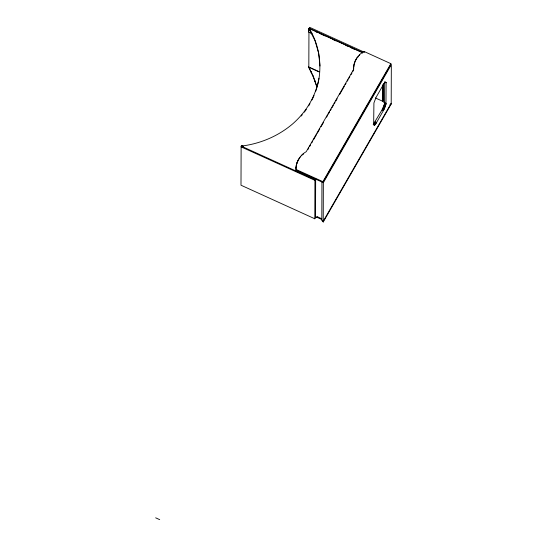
<?xml version="1.0" encoding="UTF-8"?>
<svg xmlns="http://www.w3.org/2000/svg" width="547" height="547" viewBox="0 0 547 547"><rect width="100%" height="100%" fill="white"/><g stroke="black" fill="none" stroke-linecap="round" stroke-linejoin="round"><path stroke-width="0.82" d="M323.359 182.643L391.337 64.642L391.201 103.998L323.222 222.007L323.359 182.643L295.995 170.206C295.38 162.671 299.749 155.334 306.238 151.663L353.656 69.353L352.808 71.589M243.401 146.329L241.849 145.618L241.124 146.869L240.995 185.214L314.805 218.773L315.523 217.521L315.66 179.177M241.234 146.842L241.241 146.111C260.078 143.827 278.149 136.23 292.631 123.916A91.814 81.517 0.2 0 0 318.935 78.248M295.995 170.206L295.995 169.44L322.894 181.666L322.894 182.431L390.873 64.43L390.873 63.664L363.981 51.432C357.936 54.796 353.533 61.326 353.636 68.361L353.636 67.596L353.649 69.531M296.002 167.703L296.002 168.462L296.173 165.967M296.283 166.158L296.508 164.257M296.508 165.016L297.014 162.575M297.007 163.341L297.671 160.934M297.671 161.7L298.491 159.355M299.455 157.844L298.484 160.121M300.563 157.174L300.563 156.408M301.8 155.827L301.807 155.068M303.168 154.582L303.175 153.816M362.401 52.669L309.144 28.458L308.426 29.709L308.419 31.883L312.146 33.955M308.583 66.925L313.253 76.826L316.734 86.405L313.253 76.095L308.583 66.925L319.38 71.828M308.946 31.958L308.823 67.233L318.846 71.787M309.144 28.957L309.144 28.232L362.757 52.601M311.065 72.177L311.065 71.452M313.253 76.826L313.253 76.095M315.147 81.571L315.147 80.847M314.805 218.773L314.935 180.428L315.892 178.924M317.622 217.597L317.622 216.872L315.619 216.831L315.619 217.562L317.622 217.597L321.725 219.463M321.951 182.007L321.814 220.639L323.222 221.275L391.208 103.274M353.786 65.845L353.786 66.604L354.114 64.108M354.278 64.307L354.606 62.406M355.27 60.751L354.606 63.172M356.097 59.158L356.09 59.917L357.068 57.626M358.196 56.95L358.196 56.184M359.454 55.596L359.461 54.83M362.36 53.209L362.36 52.45M363.974 52.197L363.981 51.432M375.427 97.961L382.387 101.127L382.442 85.195M382.879 84.915L382.818 100.874L383.543 99.629L383.597 83.67M383.16 84.785L383.105 99.875L382.387 101.127M383.85 102.638L383.85 101.913L382.585 100.566M374.633 125.092L373.225 124.456L382.339 109.4L384.425 104.087L384.705 82.18L386.114 82.823L385.95 104.19L384.083 109.379L376.603 122.46C376.062 123.184 374.558 126.391 373.656 124.832L373.916 102.986L375.974 97.544L383.31 84.717C383.679 83.951 385.744 80.621 386.114 82.823M308.959 28.601L309.677 27.35L364.405 52.232M307.927 149.488L308.775 148.018M309.623 146.548L310.47 145.078M311.742 142.876L312.59 141.406M313.431 139.936L316.398 134.788M317.246 133.318L319.783 128.907M321.055 126.706L323.592 122.296M326.559 117.154L327.407 115.684M328.255 114.214L329.52 112.005M330.367 110.535L331.215 109.065M332.063 107.595L333.335 105.393M334.176 103.923L335.024 102.453M335.872 100.983L337.143 98.781M339.68 94.371L344.337 86.282M345.184 84.812L346.032 83.342M347.304 81.141L348.152 79.671M349 78.2L349.841 76.73M351.112 74.529L351.96 73.059M322.894 181.666L390.873 63.664M389.977 104.436L391.201 103.998M315.892 31.753L317.438 32.458M320.521 33.859L325.144 35.958M332.849 39.466L335.933 40.868M345.957 45.422L347.495 46.119M350.579 47.521L355.208 49.627M308.426 29.709L310.744 30.755M384.678 81.831L386.086 82.474M384.63 102.672L386.038 103.308M384.609 103.075L386.018 103.711M384.541 103.547L385.95 104.19M384.425 104.087L385.833 104.723M384.274 104.675L385.683 105.318M384.083 105.311L385.491 105.947M383.857 105.974L385.266 106.617M383.597 106.665L385.006 107.308M383.31 107.362L384.719 108.005M383.003 108.06L384.411 108.703M382.674 108.744L384.083 109.379M382.339 109.4L383.748 110.036M381.997 110.015L383.406 110.658M375.194 121.824L376.603 122.46M374.839 122.419L376.247 123.061M374.483 122.966L375.892 123.608M374.141 123.444L375.55 124.087M373.813 123.861L375.221 124.497M373.505 124.196L374.914 124.839M241.241 146.111L315.051 179.669L315.045 180.394L241.124 146.869M317.622 216.872L321.732 218.738M155.663 517.818L159.697 519.65M309.144 28.232C318.333 43.37 321.684 61.517 318.935 78.973A91.814 81.517 0.2 0 1 315.557 91.643M309.513 29.688L315.017 40.669L318.662 53.134L319.981 66.016M322.682 220.523L323.222 222.007M314.033 95.493A91.814 81.517 0.2 0 1 311.92 100.026M309.937 103.698A91.814 81.517 0.2 0 1 308.645 105.851M306.327 109.379A91.814 81.517 0.2 0 1 304.33 112.128M302.224 114.795A91.814 81.517 0.2 0 1 301.192 116.019"/></g></svg>
